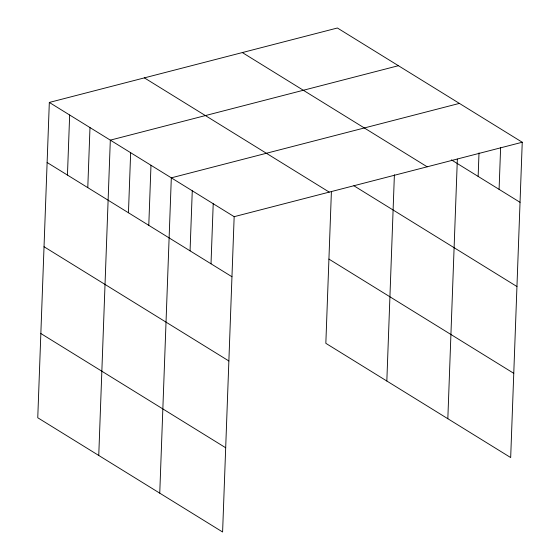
<?xml version="1.0" encoding="UTF-8"?>
<svg xmlns="http://www.w3.org/2000/svg" width="560" height="560" viewBox="0 0 560 560"><rect width="100%" height="100%" fill="white"/><g stroke="black" fill="none" stroke-linecap="round" stroke-linejoin="round"><path stroke-width="0.84" d="M49.322 102.438L37.758 417.76L222.6 532L234.164 216.678L49.322 102.438L337.4 28L522.242 142.24L510.678 457.562L325.836 343.322L331.408 191.394M67.452 175.07L69.657 115.003M87.787 187.635L89.985 127.568M98.756 455.462L110.32 140.14L398.398 65.702M128.45 212.765L130.655 152.705M148.785 225.337L150.983 165.27M159.754 493.157L171.318 177.835L459.396 103.397M190.064 250.845L192.269 190.785M211.015 263.795L213.213 203.728M386.834 381.024L394.394 174.755M447.832 418.719L457.352 159.11M478.142 176.407L479.003 152.908M499.086 189.357L500.619 147.574M234.164 216.678L522.242 142.24M451.381 159.873L520.037 202.307M242.333 52.563L427.175 166.803M353.892 185.766L516.95 286.538M144.389 77.875L329.231 192.115M328.923 259.091L513.765 373.324M47.117 162.505L231.959 276.745M44.03 246.736L228.872 360.976M40.852 333.522L225.694 447.762"/></g></svg>
